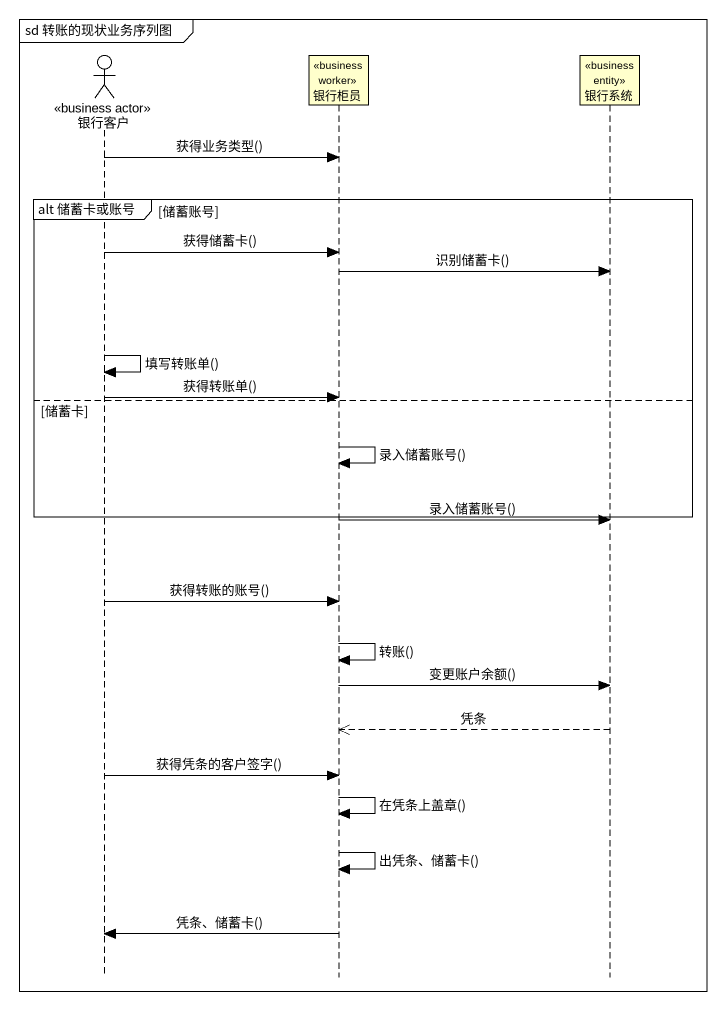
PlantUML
@startuml
mainframe sd 转账的现状业务序列图
hide footbox
actor 银行客户 <<business actor>>
participant 银行柜员 <<business worker>>
participant 银行系统 <<business entity>>

银行客户 -> 银行柜员 : 获得业务类型()
group alt 储蓄卡或账号 [储蓄账号]
  银行客户 -> 银行柜员 : 获得储蓄卡()
  银行柜员 -> 银行系统 : 识别储蓄卡()
  银行客户 -> 银行客户 : 填写转账单()
  银行客户 -> 银行柜员 : 获得转账单()
else 储蓄卡
  银行柜员 -> 银行柜员 : 录入储蓄账号()
end
银行柜员 -> 银行系统 : 录入储蓄账号()
银行客户 -> 银行柜员 : 获得转账的账号()
银行柜员 -> 银行柜员 : 转账()
银行柜员 -> 银行系统 : 变更账户余额()
银行系统 -->> 银行柜员 : 凭条
银行客户 -> 银行柜员 : 获得凭条的客户签字()
银行柜员 -> 银行柜员 : 在凭条上盖章()
银行柜员 -> 银行柜员 : 出凭条、储蓄卡()
银行柜员 -> 银行客户 : 凭条、储蓄卡()
@enduml
